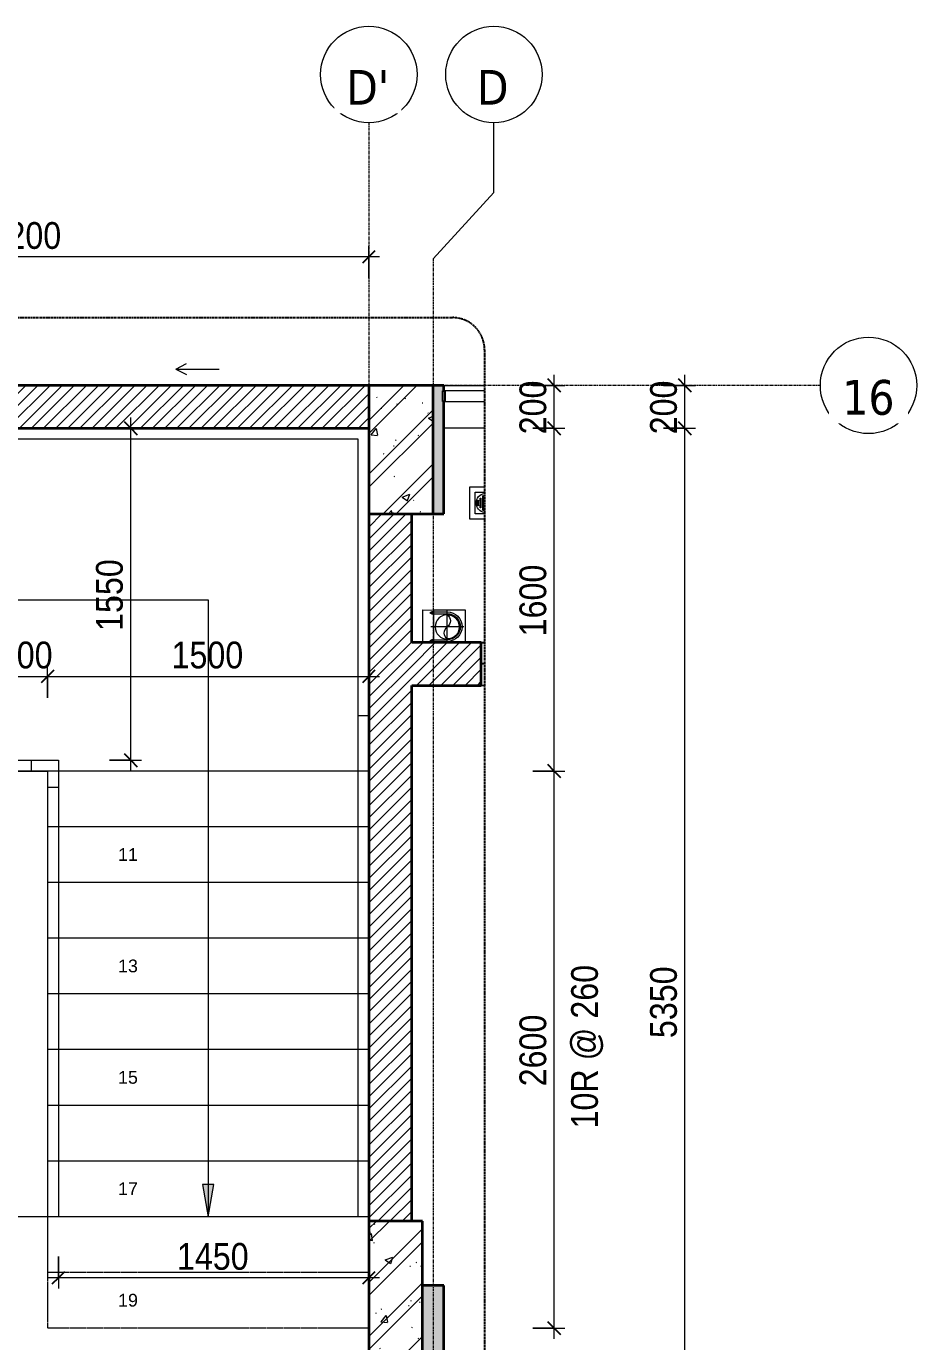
# Model space of a CAD drawing. Header units: millimetres. Extents: x -38913 to 20524, y -4975 to 129755.
# Drawn here: x -18828 to -14670, y 122790 to 128928 of the extents above; entities that cross this region are included whole.
import ezdxf

# ---------------------------------------------------------------- set-up
doc = ezdxf.new("R2010")
doc.units = ezdxf.units.MM
for name, pattern in [('Dash - Tight', [4.5, 3, -1.5]), ('Grid Line', [22.225, 12.7, -3.175, 3.175, -3.175]), ('Hidden', [7.14375, 4.7625, -2.38125]), ('IMPORT-CENTER _2_', [40.64, 25.4, -5.08, 5.08, -5.08]), ('Overhead', [3.96875, 2.38125, -1.5875])]:
    doc.linetypes.add(name, pattern=pattern)
for name, color, linetype, lineweight in [('0-3', 10, 'Continuous', 5), ('A-ANNO-DIMS', 211, 'Continuous', 9), ('A-ANNO-DIMS-50', 211, 'Continuous', 9), ('A-DETL-GENF-1', 92, 'Dash - Tight', 18), ('A-DETL-GENF-2', 254, 'Continuous', 18), ('A-DETL-GENF-3', 92, 'Hidden', 25), ('A-DETL-MEDM', 33, 'Continuous', 35), ('A-DOOR', 31, 'Continuous', 18), ('A-DOOR-FRAM', 31, 'Continuous', 25), ('A-FLOR-1', 250, 'Continuous', 18), ('A-FLOR-HRAL', 11, 'Continuous', 18), ('A-FLOR-HRAL-1', 11, 'Continuous', 25), ('A-GLAZ', 151, 'Continuous', 18), ('A-GLAZ-1', 151, 'Continuous', 25), ('A-WALL', 113, 'Continuous', 18), ('A-WALL-1', 113, 'Continuous', 35), ('A-WALL-PATT-1', 111, 'Continuous', 18), ('G-IMPT', 8, 'Continuous', 18), ('G-IMPT-3', 8, 'IMPORT-CENTER _2_', 18), ('M-EQPM', 50, 'Continuous', 18), ('S-COLS-1', 9, 'Continuous', 5), ('S-COLS-2', 7, 'Continuous', 35), ('S-GRID', 1, 'Continuous', 9), ('S-GRID-1', 1, 'Grid Line', 9), ('S-GRID-IDEN', 1, 'Continuous', 9), ('S-STRS', 31, 'Continuous', 18), ('S-STRS-ANNO', 31, 'Continuous', 18), ('S-STRS-MBND', 31, 'Overhead', 18)]:
    doc.layers.add(name, color=color, linetype=linetype, lineweight=lineweight)
doc.styles.add('Arial_1', font='arial.ttf', dxfattribs={"height": 59.53})
doc.styles.add('Tahoma_B', font='tahomabd.ttf', dxfattribs={"height": 162.5})
doc.styles.add('UTM Avo', font='', dxfattribs={"width": 0.9, "height": 125})
doc.styles.get('UTM Avo').set_extended_font_data('UTM Avo')
doc.dimstyles.new('1_Dim_chi_tiet_2_5', dxfattribs={"dimscale": 304.8, "dimtxt": 124.912619, "dimasz": 0.19685, "dimexe": 0.164042, "dimexo": 0.0625, "dimgap": 0.016404, "dimtad": 1, "dimdec": 0, "dimrnd": 5, "dimzin": 0, "dimdsep": 46, "dimtxsty": 'UTM Avo', "dimblk1": 'OBLIQUE', "dimblk2": 'OBLIQUE', "dimsah": 1, "dimcen": 0.09, "dimdle": 0.164042, "dimazin": 0, "dimtfac": 1, "dimtdec": 4, "dimtix": 1, "dimtmove": 0, "dimatfit": 3, "dimfxl": 0.328084, "dimfxlon": 1, "dimtvp": 1, "dimtolj": 1, "dimtzin": 0, "dimarcsym": 2})
pattern_1 = [(45, (16608.726, 0), (-28.284271, 28.284271), [])]

# ---------------------------------------------------------------- blocks, each defined once
blk = doc.blocks.new('NCV_TKTC_KET CAU_rvt-3-TKCS_THANG BỘ TB4 - MẶT BẰNG TẦNG 8')
at = {"layer": 'S-COLS-1'}
for points in [[(-33486.9, 126652.6), (-33486.9, 127177.6), (-33491.9, 127177.6), (-33491.9, 127227.6), (-33486.9, 127227.6), (-33486.9, 127252.6), (-33536.9, 127252.4), (-33536.9, 126652.6), (-33491.9, 126652.6)], [(-33586.9, 122052.6), (-33486.9, 122052.6), (-33486.9, 123052.6), (-33586.9, 123052.6), (-33586.9, 122052.6), (-33836.9, 122052.6)]]:
    blk.add_hatch(color=256, dxfattribs=at).paths.add_polyline_path(points)
at = {"layer": 'A-FLOR-1'}
for p, q in [((-35336.5, 123372.6), (-35535.6, 123372.6)), ((-33887.3, 123372.6), (-35286.5, 123372.6))]:
    blk.add_line(p, q, dxfattribs=at)
at = {"layer": 'S-COLS-2'}
for p, q in [((-33486.9, 127252.6), (-33836.9, 127252.6)), ((-33486.9, 127227.6), (-33486.9, 127252.6)), ((-33486.9, 126652.6), (-33486.9, 127177.6)), ((-33536.9, 126652.6), (-33486.9, 126652.6)), ((-33486.9, 123052.6), (-33586.9, 123052.6)), ((-33486.9, 122052.6), (-33486.9, 123052.6))]:
    blk.add_line(p, q, dxfattribs=at)
blk = doc.blocks.new('NCV_TKTC_TANG 6 - 8_rvt-8-TKCS_THANG BỘ TB4 - MẶT BẰNG TẦNG 8')
at = {"layer": 'A-FLOR-1'}
for p, q in [((-33296.5, 125852.6), (-33312.4, 125852.6)), ((-33312.4, 125852.6), (-33296.5, 125852.6))]:
    blk.add_line(p, q, dxfattribs=at)
blk = doc.blocks.new('Top Rail Type - Top Rail_Internal_-953867-TKCS_THANG BỘ TB4 - MẶT BẰNG TẦNG 8')
at = {"layer": 'A-FLOR-HRAL'}
for p, q in [((124323, 37035.2), (125452.6, 37035.2)), ((125452.6, 36985.2), (125452.6, 37035.2)), ((125452.6, 37035.2), (127052.2, 37035.2)), ((127052.2, 37035.2), (127052.2, 33837.3)), ((125452.6, 36985.2), (124346.3, 36985.2)), ((127002.2, 36985.2), (125452.6, 36985.2)), ((127002.2, 33887.3), (127002.2, 36985.2)), ((123372.6, 33837.3), (123372.6, 33887.3)), ((123372.6, 33887.3), (125452.6, 33887.3)), ((125452.6, 33887.3), (125712.6, 33887.3)), ((125712.6, 33887.3), (127002.2, 33887.3)), ((125712.6, 33887.3), (125712.6, 33837.3)), ((125452.6, 33837.3), (123372.6, 33837.3)), ((125712.6, 33837.3), (125452.6, 33837.3)), ((127052.2, 33837.3), (125712.6, 33837.3))]:
    blk.add_line(p, q, dxfattribs=at)
blk = doc.blocks.new('Top Rail Type - Top Rail_Internal_-953883-TKCS_THANG BỘ TB4 - MẶT BẰNG TẦNG 8')
at = {"layer": 'A-FLOR-HRAL'}
for p, q in [((124998.8, 35586), (125378, 35586)), ((125378, 35536), (125378, 35586)), ((125378, 35586), (125503, 35586)), ((125503, 35586), (125503, 35461)), ((125378, 35536), (125022.1, 35536)), ((125453, 35536), (125378, 35536)), ((125453, 35461), (125453, 35536)), ((125453, 35411.5), (125453, 35461)), ((125503, 35461), (125503, 35411.5)), ((125453, 35411.5), (125503, 35411.5)), ((125453, 35336.5), (125453, 35411.5)), ((125503, 35411.5), (125503, 35286.5)), ((123372.6, 35286.5), (123372.6, 35336.5)), ((123372.6, 35336.5), (125378, 35336.5)), ((125378, 35336.5), (125453, 35336.5)), ((125378, 35336.5), (125378, 35286.5)), ((125378, 35286.5), (123372.6, 35286.5)), ((125503, 35286.5), (125378, 35286.5))]:
    blk.add_line(p, q, dxfattribs=at)
blk = doc.blocks.new('TKTC_XREF_251221_MB TANG 2-7 - TKTC_XREF_260130_MB TANG 2-5_dwg_$cc-4746805-TKCS_THANG BỘ TB4 - MẶT BẰNG TẦNG 8')
at = {"layer": 'G-IMPT-3'}
for p, q in [((0, -0.64), (0, 0.673)), ((-0.673, 0), (0.673, 0))]:
    blk.add_line(p, q, dxfattribs=at)
at = {"layer": 'M-EQPM'}
blk.add_circle((0, 0), 0.5, dxfattribs=at)
for centre, radius, start, end in [((0, 0), 0.5, 90, 270), ((0.188, 0.25), 0.313, 126.8699, 233.1301), ((-0.188, -0.25), 0.313, 306.8699, 53.1301)]:
    blk.add_arc(centre, radius, start, end, dxfattribs=at)
blk = doc.blocks.new('TKTC_XREF_251221_MB TANG 2-7 - TKTC_XREF_260130_MB TANG 2-5_dwg_CUM U_DN100-4746799-TKCS_THANG BỘ TB4 - MẶT BẰNG TẦNG 8')
at = {"layer": 'G-IMPT'}
blk.add_hatch(color=256, dxfattribs=at).paths.add_polyline_path([(0, 61), (15.8, 58.9), (30.5, 52.8), (43.1, 43.1), (52.8, 30.5), (58.9, 15.8), (61, 0), (58.9, -15.8), (52.8, -30.5), (43.1, -43.1), (30.5, -52.8), (15.8, -58.9), (0, -61), (0, -57), (14.8, -55.1), (28.5, -49.4), (40.3, -40.3), (49.4, -28.5), (55.1, -14.8), (57, 0), (55.1, 14.8), (49.4, 28.5), (40.3, 40.3), (28.5, 49.4), (14.8, 55.1), (0, 57)])
for p, q in [((-79.1, 66.6), (-79.1, 63.4)), ((-76.6, 66.6), (-76.6, 63.4)), ((-74.6, 66.6), (-74.6, 63.4)), ((-72.7, 69.3), (-72.7, 60.7)), ((-66.9, 67.9), (-71.7, 67.9)), ((-66.9, 62.1), (-71.7, 62.1)), ((-65, 69), (0, 69)), ((-72.7, -60.7), (-72.7, -69.3)), ((-79.1, -63.4), (-79.1, -66.6)), ((-76.6, -63.4), (-76.6, -66.6)), ((-74.6, -63.4), (-74.6, -66.6)), ((-66.9, -62.1), (-71.7, -62.1)), ((-66.9, -67.9), (-71.7, -67.9)), ((-65, -69), (0, -69))]:
    blk.add_line(p, q, dxfattribs=at)
at = {"layer": 'G-IMPT', "flags": 128}
for points in [[(-72.7, 67.6), (-78.1, 67.6), (-78.1, 62.4), (-72.7, 62.4)], [(-71.7, 59.2), (-66.9, 59.2), (-66.9, 70.8), (-71.7, 70.8)], [(-66.9, 70.8), (-66.9, 72.7), (-65, 72.7), (-65, 57.3), (-66.9, 57.3), (-66.9, 59.2)], [(-65, 61), (0, 61), (0, 57)], [(-71.7, -70.8), (-66.9, -70.8), (-66.9, -59.2), (-71.7, -59.2)], [(-66.9, -59.2), (-66.9, -57.3), (-65, -57.3), (-65, -72.7), (-66.9, -72.7), (-66.9, -70.8)], [(-65, -61), (0, -61), (0, -57)], [(-72.7, -62.4), (-78.1, -62.4), (-78.1, -67.6), (-72.7, -67.6)]]:
    blk.add_lwpolyline(points, dxfattribs=at)
at = {"layer": 'G-IMPT'}
for centre, radius, start, end in [((-78.1, 66.6), 0.96, 90, 180), ((-78.1, 63.4), 0.96, 180, 270), ((-71.1, 69.3), 1.56, 112.61986, 247.38014), ((-67.9, 65), 4.8, 143.1301, 216.8699), ((-71.1, 60.7), 1.56, 112.61986, 247.38014), ((0, 0), 69, 270, 90), ((0, 0), 61, 270, 90), ((0, 0), 57, 270, 90), ((-71.1, -60.7), 1.56, 112.61986, 247.38014), ((-78.1, -63.4), 0.96, 90, 180), ((-78.1, -66.6), 0.96, 180, 270), ((-67.9, -65), 4.8, 143.1301, 216.8699), ((-71.1, -69.3), 1.56, 112.61986, 247.38014)]:
    blk.add_arc(centre, radius, start, end, dxfattribs=at)
blk = doc.blocks.new('TKTC_XREF_251221_MB TANG 2-7 - TKTC_XREF_260130_MB TANG 2-5_dwg_THU NUOC - THU NUOC-444531-TKCS_MB TẦNG 1-4746810-TKCS_THANG BỘ TB4 - MẶT BẰNG TẦNG 8')
at = {"layer": 'G-IMPT'}
for p, q in [((-23.3, 10.8), (40.9, 10.8)), ((40.9, 4.8), (-23.3, 4.8)), ((-11, 23.3), (28.5, 23.3)), ((28.5, 17.3), (-11, 17.3)), ((-1.1, 35.6), (18.5, 35.6)), ((18.5, 29.6), (-1.1, 29.6))]:
    blk.add_line(p, q, dxfattribs=at)
at = {"layer": 'G-IMPT', "flags": 128}
for points in [[(83.7, 1.4), (83.7, 70.6), (-66.3, 70.6), (-66.3, 1.4)], [(58.7, 1.4), (58.7, 45.6), (-41.3, 45.6), (-41.3, 1.4)]]:
    blk.add_lwpolyline(points, dxfattribs=at)
at = {"layer": 'G-IMPT'}
for centre, radius, start, end in [((8.7, -4.4), 45, 7.80576, 172.19424), ((8.7, -4.4), 45, 7.80576, 172.19424), ((-23.3, 7.8), 3, 90, 270), ((-11, 20.3), 3, 90, 270), ((-1.1, 32.6), 3, 90, 270), ((18.5, 32.6), 3, 270, 90), ((28.5, 20.3), 3, 270, 90), ((40.9, 7.8), 3, 270, 90)]:
    blk.add_arc(centre, radius, start, end, dxfattribs=at)
blk = doc.blocks.new('TKTC_XREF_251221_MB TANG 2-7 - TKTC_XREF_260130_MB TANG 2-5_dwg_$cc-V12-TKCS_THANG BỘ TB4 - MẶT BẰNG TẦNG 8')
at = {"layer": 'G-IMPT-3'}
for p, q in [((0, -0.673), (0, 0.673)), ((-0.673, 0), (0.673, 0))]:
    blk.add_line(p, q, dxfattribs=at)
at = {"layer": 'M-EQPM'}
blk.add_circle((0, 0), 0.5, dxfattribs=at)
for centre, radius, start, end in [((0, 0), 0.5, 90, 270), ((0.188, 0.25), 0.313, 126.8699, 233.1301), ((-0.188, -0.25), 0.313, 306.8699, 53.1301)]:
    blk.add_arc(centre, radius, start, end, dxfattribs=at)
blk = doc.blocks.new('TKTC_XREF_251221_MB TANG 2-7 - TKTC_XREF_260130_MB TANG 2-5_dwg_THU NUOC - THU NUOC-444531-TKCS_MB TẦNG 1-V13-TKCS_THANG BỘ TB4 - MẶT BẰNG TẦNG 8')
at = {"layer": 'G-IMPT'}
for p, q in [((58.7, -54.4), (58.7, -51.2)), ((83.7, -79.4), (83.7, -51.2))]:
    blk.add_line(p, q, dxfattribs=at)
at = {"layer": 'G-IMPT', "flags": 128}
for points in [[(-66.3, -51.2), (-66.3, -79.4), (83.7, -79.4)], [(-41.3, -51.2), (-41.3, -54.4), (58.7, -54.4)]]:
    blk.add_lwpolyline(points, dxfattribs=at)
blk = doc.blocks.new('TKTC_XREF_251221_MB TANG 2-7 - TKTC_XREF_251221_MB TANG 2-7-2039446-TKCS_THANG BỘ TB4 - MẶT BẰNG TẦNG 8')
at = {"layer": 'M-EQPM'}
for p, q in [((92401.1, 20222.9), (92401.1, 20073.3)), ((92551.5, 20222.9), (92401.1, 20222.9)), ((92551.5, 20073.3), (92551.5, 20222.9)), ((92400.9, 20023.4), (92401.3, 20073.1)), ((92551.4, 20023.4), (92400.9, 20023.4)), ((92401.1, 20073.3), (92551.5, 20073.3)), ((92401.3, 20073.1), (92551.7, 20073.1)), ((92551.7, 20073.1), (92551.4, 20023.4)), ((92401, 16298.6), (92401.4, 16348.4)), ((92401.4, 16348.4), (92551.8, 16348.4)), ((92551.8, 16348.4), (92551.5, 16298.6)), ((92551.5, 16298.6), (92401, 16298.6)), ((92551.6, 16298.5), (92401.3, 16298.5)), ((92401.3, 16298.5), (92401.3, 16148.8)), ((92551.6, 16148.8), (92551.6, 16298.5)), ((92401.3, 16148.8), (92551.6, 16148.8))]:
    blk.add_line(p, q, dxfattribs=at)
at = {"extrusion": (0, 0, -1), "zscale": -1}
for name, p in [('TKTC_XREF_251221_MB TANG 2-7 - TKTC_XREF_260130_MB TANG 2-5_dwg_THU NUOC - THU NUOC-444531-TKCS_MB TẦNG 1-V13-TKCS_THANG BỘ TB4 - MẶT BẰNG TẦNG 8', (-93059.8, 20351.2)), ('TKTC_XREF_251221_MB TANG 2-7 - TKTC_XREF_260130_MB TANG 2-5_dwg_THU NUOC - THU NUOC-444531-TKCS_MB TẦNG 1-4746810-TKCS_THANG BỘ TB4 - MẶT BẰNG TẦNG 8', (-93059.9, 16058.1))]:
    blk.add_blockref(name, p, dxfattribs=at)
at = {"extrusion": (0, 0, -1)}
for name, p, xscale, yscale, zscale, rotation in [('TKTC_XREF_251221_MB TANG 2-7 - TKTC_XREF_260130_MB TANG 2-5_dwg_$cc-V12-TKCS_THANG BỘ TB4 - MẶT BẰNG TẦNG 8', (-92479.9, 20138.2), 113.7150000000073, 113.7150000000073, -113.7150000000073, 269.9990086637467), ('TKTC_XREF_251221_MB TANG 2-7 - TKTC_XREF_260130_MB TANG 2-5_dwg_CUM U_DN100-4746799-TKCS_THANG BỘ TB4 - MẶT BẰNG TẦNG 8', (-92479.1, 20138.2), 0.9975000000000006, 0.9975000000000006, -0.9975000000000006, 90.00099133829468), ('TKTC_XREF_251221_MB TANG 2-7 - TKTC_XREF_260130_MB TANG 2-5_dwg_$cc-4746805-TKCS_THANG BỘ TB4 - MẶT BẰNG TẦNG 8', (-92472.8, 16233.6), 113.7150000000073, 113.7150000000073, -113.7150000000073, 89.99900866374671), ('TKTC_XREF_251221_MB TANG 2-7 - TKTC_XREF_260130_MB TANG 2-5_dwg_CUM U_DN100-4746799-TKCS_THANG BỘ TB4 - MẶT BẰNG TẦNG 8', (-92473.7, 16233.6), 0.9975000000000006, 0.9975000000000006, -0.9975000000000006, 270.0009913382947)]:
    blk.add_blockref(name, p, dxfattribs=dict(at, xscale=xscale, yscale=yscale, zscale=zscale, rotation=rotation))
blk = doc.blocks.new('1_FAMILY RVT - W01-WxH 1000x3200-3536800-TKCS_THANG BỘ TB4 - MẶT BẰNG TẦNG 8')
at = {"layer": 'A-GLAZ'}
for p, q in [((698.4, 172.4), (749.2, 197.8)), ((698.4, 172.4), (749.2, 147)), ((698.4, 172.4), (901.6, 172.4)), ((-1595, 96.2), (-1599.6, 96.2)), ((-1599.6, -103.8), (-1595, -103.8))]:
    blk.add_line(p, q, dxfattribs=at)
at = {"layer": 'A-GLAZ-1'}
for p, q in [((-1599.6, 96.2), (-1595, 96.2)), ((-1599.6, 7.3), (-1595, 7.3))]:
    blk.add_line(p, q, dxfattribs=at)
blk = doc.blocks.new('Railing - 50 x 10mm-1251311-TKCS_THANG BỘ TB4 - MẶT BẰNG TẦNG 8')
at = {"layer": 'A-FLOR-HRAL-1'}
for p, q in [((25, 5), (-25, 5)), ((-25, 5), (-25, -5)), ((25, -5), (25, 5)), ((-25, -5), (25, -5))]:
    blk.add_line(p, q, dxfattribs=at)
blk = doc.blocks.new('Railing - Railing-3828671-TKCS_THANG BỘ TB4 - MẶT BẰNG TẦNG 8')
at = {"layer": 'A-FLOR-HRAL'}
for p, q in [((127177.6, 33481.9), (127177.6, 33296.5)), ((127227.6, 33296.5), (127227.6, 33481.9))]:
    blk.add_line(p, q, dxfattribs=at)
at = {"extrusion": (0, 0, -1), "zscale": -1}
blk.add_blockref('Railing - 50 x 10mm-1251311-TKCS_THANG BỘ TB4 - MẶT BẰNG TẦNG 8', (-127202.6, 33486.9), dxfattribs=at)
blk = doc.blocks.new('DEG_02-DEG_03 - DEG_02-2500x2400mm-CỬA ĐI 02 CÁNH TRƯỢT-841416-TKCS_THANG BỘ TB4 - MẶT BẰNG TẦNG 8')
at = {"layer": 'A-DOOR-FRAM'}
for p, q in [((1234.1, 0), (1250, 0)), ((1250, 0), (1250, -100)), ((1250, -100), (1234.1, -100))]:
    blk.add_line(p, q, dxfattribs=at)
blk = doc.blocks.new('BORDER VIEW - BORDER VIEW-1921838-TKCS_THANG BỘ TB4 - MẶT BẰNG TẦNG 8')
at = {"layer": 'A-DETL-GENF-3'}
for p, q in [((150, 7166.4), (4090.4, 7166.4)), ((4240.4, 7016.4), (4240.4, 150))]:
    blk.add_line(p, q, dxfattribs=at)
blk.add_arc((4090.4, 7016.4), 150, 0, 90, dxfattribs=at)
blk = doc.blocks.new('Grid - M_Grid Head - Circle-353313-TKCS_THANG BỘ TB4 - MẶT BẰNG TẦNG 8')
at = {"layer": 'S-GRID-IDEN'}
blk.add_circle((0, 0), 4.5, dxfattribs=at)
blk = doc.blocks.new('DIMBLOCK63-TKCS_THANG BỘ TB4 - MẶT BẰNG TẦNG 8')
at = {"layer": 'A-ANNO-DIMS-50', "lineweight": 25}
for p, q in [((-16362.5, 125452.6), (-16392.5, 125482.6)), ((-16362.5, 125452.6), (-16332.5, 125422.6)), ((-16362.5, 122852.6), (-16392.5, 122882.6)), ((-16362.5, 122852.6), (-16332.5, 122822.6))]:
    blk.add_line(p, q, dxfattribs=at)
at = {"layer": 'A-ANNO-DIMS-50'}
for p, q in [((-16462.5, 125452.6), (-16312.5, 125452.6)), ((-16362.5, 125452.6), (-16462.5, 125452.6)), ((-16362.5, 122802.6), (-16362.5, 125452.6)), ((-16462.5, 122852.6), (-16312.5, 122852.6)), ((-16362.5, 122852.6), (-16462.5, 122852.6))]:
    blk.add_line(p, q, dxfattribs=at)
at = {"layer": 'A-ANNO-DIMS-50', "color": 0, "char_height": 125, "attachment_point": 1, "rotation": 90, "line_spacing_factor": 1.110334, "style": 'UTM Avo'}
for s, insert, width in [('10R @ 260', (-16283.6, 123784.8), 882.716), ('2600', (-16524.9, 123981.4), 410.824)]:
    blk.add_mtext(s, dxfattribs=dict(at, insert=insert, width=width))
blk = doc.blocks.new('_Oblique')
at = {"color": 0, "linetype": 'ByBlock', "lineweight": -2}
blk.add_line((-0.5, -0.5), (0.5, 0.5), dxfattribs=at)
blk = doc.blocks.new('DIMBLOCK64-TKCS_THANG BỘ TB4 - MẶT BẰNG TẦNG 8')
at = {"layer": 'A-ANNO-DIMS-50', "lineweight": 25}
for p, q in [((-16362.5, 127052.6), (-16392.5, 127082.6)), ((-16362.5, 127052.6), (-16332.5, 127022.6)), ((-16362.5, 125452.6), (-16392.5, 125482.6)), ((-16362.5, 125452.6), (-16332.5, 125422.6))]:
    blk.add_line(p, q, dxfattribs=at)
at = {"layer": 'A-ANNO-DIMS-50'}
for p, q in [((-16462.5, 127052.6), (-16312.5, 127052.6)), ((-16362.5, 127052.6), (-16462.5, 127052.6)), ((-16362.5, 125452.6), (-16362.5, 127052.6)), ((-16462.5, 125452.6), (-16312.5, 125452.6)), ((-16362.5, 125452.6), (-16462.5, 125452.6))]:
    blk.add_line(p, q, dxfattribs=at)
at = {"layer": 'A-ANNO-DIMS-50', "color": 0, "insert": (-16524.9, 126081.4), "char_height": 125, "width": 410.824, "attachment_point": 1, "rotation": 90, "line_spacing_factor": 1.110334, "style": 'UTM Avo'}
blk.add_mtext('1600', dxfattribs=at)
blk = doc.blocks.new('DIMBLOCK65-TKCS_THANG BỘ TB4 - MẶT BẰNG TẦNG 8')
at = {"layer": 'A-ANNO-DIMS-50', "lineweight": 25}
for p, q in [((-16362.5, 127252.6), (-16392.5, 127282.6)), ((-16362.5, 127252.6), (-16332.5, 127222.6)), ((-16362.5, 127052.6), (-16392.5, 127082.6)), ((-16362.5, 127052.6), (-16332.5, 127022.6))]:
    blk.add_line(p, q, dxfattribs=at)
at = {"layer": 'A-ANNO-DIMS-50'}
for p, q in [((-16362.5, 127052.6), (-16362.5, 127302.6)), ((-16462.5, 127252.6), (-16312.5, 127252.6)), ((-16362.5, 127252.6), (-16462.5, 127252.6)), ((-16462.5, 127052.6), (-16312.5, 127052.6)), ((-16362.5, 127052.6), (-16462.5, 127052.6))]:
    blk.add_line(p, q, dxfattribs=at)
at = {"layer": 'A-ANNO-DIMS-50', "color": 0, "insert": (-16524.9, 127024.2), "char_height": 125, "width": 308.118, "attachment_point": 1, "rotation": 90, "line_spacing_factor": 1.110334, "style": 'UTM Avo'}
blk.add_mtext('200', dxfattribs=at)
blk = doc.blocks.new('DIMBLOCK66-TKCS_THANG BỘ TB4 - MẶT BẰNG TẦNG 8')
at = {"layer": 'A-ANNO-DIMS-50'}
for p, q in [((-20428.2, 127752.3), (-20428.2, 127902.3)), ((-17228.2, 127752.3), (-17228.2, 127902.3)), ((-17178.2, 127852.3), (-20478.2, 127852.3)), ((-20428.2, 127852.3), (-20428.2, 127752.3)), ((-17228.2, 127852.3), (-17228.2, 127752.3))]:
    blk.add_line(p, q, dxfattribs=at)
at = {"layer": 'A-ANNO-DIMS-50', "lineweight": 25}
for p, q in [((-20428.2, 127852.3), (-20398.2, 127882.3)), ((-17228.2, 127852.3), (-17198.2, 127882.3)), ((-20428.2, 127852.3), (-20458.2, 127822.3)), ((-17228.2, 127852.3), (-17258.2, 127822.3))]:
    blk.add_line(p, q, dxfattribs=at)
at = {"layer": 'A-ANNO-DIMS-50', "color": 0, "insert": (-18999.4, 128014.7), "char_height": 125, "width": 410.824, "attachment_point": 1, "line_spacing_factor": 1.110334, "style": 'UTM Avo'}
blk.add_mtext('3200', dxfattribs=at)
blk = doc.blocks.new('DIMBLOCK69-TKCS_THANG BỘ TB4 - MẶT BẰNG TẦNG 8')
at = {"layer": 'A-ANNO-DIMS-50'}
for p, q in [((-18927.3, 125794.6), (-18927.3, 125944.6)), ((-18728.2, 125794.6), (-18728.2, 125944.6)), ((-18927.3, 125894.6), (-18728.2, 125894.6)), ((-18927.3, 125894.6), (-18927.3, 125794.6)), ((-18728.2, 125894.6), (-18728.2, 125794.6))]:
    blk.add_line(p, q, dxfattribs=at)
at = {"layer": 'A-ANNO-DIMS-50', "lineweight": 25}
for p, q in [((-18927.3, 125894.6), (-18897.3, 125924.6)), ((-18728.2, 125894.6), (-18698.2, 125924.6)), ((-18927.3, 125894.6), (-18957.3, 125864.6)), ((-18728.2, 125894.6), (-18758.2, 125864.6))]:
    blk.add_line(p, q, dxfattribs=at)
at = {"layer": 'A-ANNO-DIMS-50', "color": 0, "insert": (-18956.1, 126056.9), "char_height": 125, "width": 308.118, "attachment_point": 1, "line_spacing_factor": 1.110334, "style": 'UTM Avo'}
blk.add_mtext('200', dxfattribs=at)
blk = doc.blocks.new('DIMBLOCK70-TKCS_THANG BỘ TB4 - MẶT BẰNG TẦNG 8')
at = {"layer": 'A-ANNO-DIMS-50'}
for p, q in [((-17228.2, 125994.6), (-17228.2, 125844.6)), ((-17228.2, 125894.6), (-17228.2, 125994.6)), ((-18728.2, 125794.6), (-18728.2, 125944.6)), ((-18728.2, 125894.6), (-17178.2, 125894.6)), ((-18728.2, 125894.6), (-18728.2, 125794.6))]:
    blk.add_line(p, q, dxfattribs=at)
at = {"layer": 'A-ANNO-DIMS-50', "lineweight": 25}
for p, q in [((-18728.2, 125894.6), (-18698.2, 125924.6)), ((-17228.2, 125894.6), (-17198.2, 125924.6)), ((-18728.2, 125894.6), (-18758.2, 125864.6)), ((-17228.2, 125894.6), (-17258.2, 125864.6))]:
    blk.add_line(p, q, dxfattribs=at)
at = {"layer": 'A-ANNO-DIMS-50', "color": 0, "insert": (-18149.4, 126056.9), "char_height": 125, "width": 410.824, "attachment_point": 1, "line_spacing_factor": 1.110334, "style": 'UTM Avo'}
blk.add_mtext('1500', dxfattribs=at)
blk = doc.blocks.new('DIMBLOCK74-TKCS_THANG BỘ TB4 - MẶT BẰNG TẦNG 8')
at = {"layer": 'A-ANNO-DIMS-50', "lineweight": 25}
for p, q in [((-15752.6, 127052.6), (-15782.6, 127082.6)), ((-15752.6, 127052.6), (-15722.6, 127022.6)), ((-15752.6, 121702.6), (-15782.6, 121732.6)), ((-15752.6, 121702.6), (-15722.6, 121672.6))]:
    blk.add_line(p, q, dxfattribs=at)
at = {"layer": 'A-ANNO-DIMS-50'}
for p, q in [((-15852.6, 127052.6), (-15702.6, 127052.6)), ((-15752.6, 127052.6), (-15852.6, 127052.6)), ((-15752.6, 121652.6), (-15752.6, 127052.6)), ((-15852.6, 121702.6), (-15702.6, 121702.6)), ((-15752.6, 121702.6), (-15852.6, 121702.6))]:
    blk.add_line(p, q, dxfattribs=at)
at = {"layer": 'A-ANNO-DIMS-50', "color": 0, "insert": (-15914.9, 124206.4), "char_height": 125, "width": 410.824, "attachment_point": 1, "rotation": 90, "line_spacing_factor": 1.110334, "style": 'UTM Avo'}
blk.add_mtext('5350', dxfattribs=at)
blk = doc.blocks.new('DIMBLOCK75-TKCS_THANG BỘ TB4 - MẶT BẰNG TẦNG 8')
at = {"layer": 'A-ANNO-DIMS-50', "lineweight": 25}
for p, q in [((-15752.6, 127252.6), (-15782.6, 127282.6)), ((-15752.6, 127252.6), (-15722.6, 127222.6)), ((-15752.6, 127052.6), (-15782.6, 127082.6)), ((-15752.6, 127052.6), (-15722.6, 127022.6))]:
    blk.add_line(p, q, dxfattribs=at)
at = {"layer": 'A-ANNO-DIMS-50'}
for p, q in [((-15752.6, 127052.6), (-15752.6, 127302.6)), ((-15852.6, 127252.6), (-15702.6, 127252.6)), ((-15752.6, 127252.6), (-15852.6, 127252.6)), ((-15852.6, 127052.6), (-15702.6, 127052.6)), ((-15752.6, 127052.6), (-15852.6, 127052.6))]:
    blk.add_line(p, q, dxfattribs=at)
at = {"layer": 'A-ANNO-DIMS-50', "color": 0, "insert": (-15914.9, 127024.2), "char_height": 125, "width": 308.118, "attachment_point": 1, "rotation": 90, "line_spacing_factor": 1.110334, "style": 'UTM Avo'}
blk.add_mtext('200', dxfattribs=at)
blk = doc.blocks.new('DIMBLOCK77-TKCS_THANG BỘ TB4 - MẶT BẰNG TẦNG 8')
at = {"layer": 'A-ANNO-DIMS-50'}
for p, q in [((-18677.8, 123187.9), (-18677.8, 123037.9)), ((-18677.8, 123087.9), (-18677.8, 123187.9)), ((-17178.2, 123087.9), (-18727.8, 123087.9)), ((-17228.2, 122987.9), (-17228.2, 123137.9)), ((-17228.2, 123087.9), (-17228.2, 122987.9))]:
    blk.add_line(p, q, dxfattribs=at)
at = {"layer": 'A-ANNO-DIMS-50', "lineweight": 25}
for p, q in [((-18677.8, 123087.9), (-18707.8, 123057.9)), ((-18677.8, 123087.9), (-18647.8, 123117.9)), ((-17228.2, 123087.9), (-17258.2, 123057.9)), ((-17228.2, 123087.9), (-17198.2, 123117.9))]:
    blk.add_line(p, q, dxfattribs=at)
at = {"layer": 'A-ANNO-DIMS-50', "color": 0, "insert": (-18124.2, 123250.3), "char_height": 125, "width": 410.824, "attachment_point": 1, "line_spacing_factor": 1.110334, "style": 'UTM Avo'}
blk.add_mtext('1450', dxfattribs=at)
blk = doc.blocks.new('DIMBLOCK78-TKCS_THANG BỘ TB4 - MẶT BẰNG TẦNG 8')
at = {"layer": 'A-ANNO-DIMS-50', "lineweight": 25}
for p, q in [((-18339.8, 127052.6), (-18369.8, 127082.6)), ((-18339.8, 127052.6), (-18309.8, 127022.6)), ((-18339.8, 125503), (-18369.8, 125533)), ((-18339.8, 125503), (-18309.8, 125473))]:
    blk.add_line(p, q, dxfattribs=at)
at = {"layer": 'A-ANNO-DIMS-50'}
for p, q in [((-18339.8, 125453), (-18339.8, 127102.6)), ((-18439.8, 127052.6), (-18289.8, 127052.6)), ((-18339.8, 127052.6), (-18439.8, 127052.6)), ((-18439.8, 125503), (-18289.8, 125503)), ((-18339.8, 125503), (-18439.8, 125503))]:
    blk.add_line(p, q, dxfattribs=at)
at = {"layer": 'A-ANNO-DIMS-50', "color": 0, "insert": (-18502.2, 126106.6), "char_height": 125, "width": 410.824, "attachment_point": 1, "rotation": 90, "line_spacing_factor": 1.110334, "style": 'UTM Avo'}
blk.add_mtext('1550', dxfattribs=at)

msp = doc.modelspace()

# ---------------------------------------------------------------- hatches: boundary and pattern name
at = {"layer": 'A-DETL-GENF-2'}
h = msp.add_hatch(dxfattribs=at)
h.set_pattern_fill('FP_2', color=256, style=0, pattern_type=2)
h.set_pattern_definition([(50, (16608.73, 0), (364.3679, -31.8783), [38.1, -419.1]), (355, (16608.73, 0), (-70.4859, 382.1133), [30.48, -335.28]), (100.451, (16639.1, -2.66), (293.885, 350.2334), [32.38, -356.18]), (46.184, (16608.73, 101.6), (542.1585, -84.0858), [57.15, -628.65]), (96.636, (16653.9, 94.6), (474.805, 494.8554), [48.57, -534.27]), (351.184, (16608.7, 101.6), (474.8102, 494.85), [45.72, -502.92]), (21, (16659.53, 76.2), (303.2285, -204.53046), [38.1, -419.1]), (326, (16659.53, 76.2), (123.6039, 368.376), [30.48, -335.28]), (71.451, (16684.8, 59.16), (426.8341, 163.8427), [32.38, -356.18]), (37.5, (16608.73, 0), (6.17665, 169.11015), [3.353, -327.863, 3.353, -337.007, -336.55]), (37.5, (16608.73, 0), (6.17665, 169.11015), [-671.576, 3.353, -333.197]), (7.5, (16608.73, 0), (133.63888, 200.3615), [3.353, -190.703, 3.353, -320.243, -128.27]), (7.5, (16608.73, 0), (133.63888, 200.3615), [-517.652, 3.353, -124.917]), (327.5, (16495.44, 0), (271.18182, -11.45836), [3.353, -123.647, 3.353, -392.887, -525.78]), (327.5, (16495.44, 0), (271.18182, -11.45836), [-523.24, 3.353, -522.427]), (317.5, (16444.64, 0), (296.2585, 50.85285), [3.353, -161.747, 3.353, -259.791, -373.38]), (317.5, (16444.64, 0), (296.2585, 50.85285), [-428.244, 3.353, -370.027]), (45, (16608.73, 0), (-125.72359, 125.72359), []), (45, (16608.73, 190.5), (-125.72359, 125.72359), [])])
h.paths.add_polyline_path([(-16978.2, 122052.6), (-16978.2, 123352.6), (-17228.2, 123352.6), (-17228.2, 122052.6)])
h.paths.add_polyline_path([(-20678.2, 122052.6), (-20428.2, 122052.6), (-20428.2, 123352.6), (-20678.2, 123352.6)])
h.paths.add_polyline_path([(-17228.2, 126652.6), (-16928.2, 126652.6), (-16928.2, 127252.4), (-17228.2, 127252.4)])
h.paths.add_polyline_path([(-20728.2, 126652.6), (-20428.2, 126652.6), (-20428.2, 127252.6), (-20728.2, 127252.6)])
at = {"layer": 'A-WALL-PATT-1'}
h = msp.add_hatch(dxfattribs=at)
h.set_pattern_fill('FP_1', color=256, style=0, pattern_type=2)
h.set_pattern_definition(pattern_1)
h.paths.add_polyline_path([(-17228.2, 127052.6), (-17228.3, 127252.6), (-20423.6, 127252.6), (-20423.6, 127052.6), (-18892, 127052.6)])
h = msp.add_hatch(dxfattribs=at)
h.set_pattern_fill('FP_1', color=256, style=0, pattern_type=2)
h.set_pattern_definition(pattern_1)
h.paths.add_polyline_path([(-17206.8, 123352.6), (-17028.2, 123352.6), (-17028.2, 126652.6), (-17228.2, 126652.6), (-17228.2, 123352.6)])
h = msp.add_hatch(dxfattribs=at)
h.set_pattern_fill('FP_1', color=256, style=0, pattern_type=2)
h.set_pattern_definition(pattern_1)
h.paths.add_polyline_path([(-17028.2, 125852.6), (-16703.6, 125852.6), (-16703.6, 126052.6), (-17028.2, 126052.6)])
at = {"layer": 'S-STRS-ANNO'}
msp.add_hatch(color=256, dxfattribs=at).paths.add_polyline_path([(-17978.2, 123372.6), (-17951.8, 123522.6), (-18004.7, 123522.6)])

# ---------------------------------------------------------------- linework, layer by layer
at = {"layer": 'A-DETL-MEDM'}
for p, q in [((-16928.2, 127252.4), (-17228.2, 127252.4)), ((-17228.2, 127252.4), (-17228.2, 126652.6)), ((-16928.2, 126652.6), (-16928.2, 127252.4)), ((-17228.2, 126652.6), (-16928.2, 126652.6)), ((-16978.2, 123352.6), (-17228.2, 123352.6)), ((-17228.2, 123352.6), (-17228.2, 122052.6)), ((-16978.2, 122052.6), (-16978.2, 123352.6))]:
    msp.add_line(p, q, dxfattribs=at)
at = {"layer": 'A-WALL'}
for p, q in [((-16878.2, 127252.6), (-16687.8, 127252.6)), ((-16687.8, 127052.6), (-16878.2, 127052.6))]:
    msp.add_line(p, q, dxfattribs=at)
at = {"layer": 'A-WALL-1'}
for p, q in [((-17228.2, 127252.6), (-20423.6, 127252.6)), ((-20423.6, 127052.6), (-17228.2, 127052.6)), ((-17228.2, 126652.6), (-17228.2, 123352.6)), ((-17028.2, 126052.6), (-17028.2, 126652.6)), ((-16703.6, 126052.6), (-17028.2, 126052.6)), ((-16703.6, 125852.6), (-16703.6, 126052.6)), ((-17028.2, 123352.6), (-17028.2, 125852.6)), ((-17028.2, 125852.6), (-16703.6, 125852.6))]:
    msp.add_line(p, q, dxfattribs=at)
at = {"layer": 'S-GRID'}
for p, q in [((-16644.2, 128153.3), (-16644.2, 128478.4)), ((-16928.2, 127843.4), (-16644.2, 128153.3))]:
    msp.add_line(p, q, dxfattribs=at)
at = {"layer": 'S-GRID-1'}
for p, q in [((-17228.2, 128478.4), (-17228.2, 127228.4)), ((-16928.2, 127843.4), (-16928.2, 126593.4)), ((-16369.9, 127252.6), (-21248.4, 127252.6)), ((-17228.2, 127228.4), (-17228.2, 120229.6)), ((-15119.9, 127252.6), (-16369.9, 127252.6)), ((-16928.2, 126593.4), (-16928.2, 120864.6))]:
    msp.add_line(p, q, dxfattribs=at)
at = {"layer": 'S-STRS'}
for p, q in [((-18926.9, 125452.6), (-18728.2, 125452.6)), ((-18728.2, 125452.6), (-18728.2, 125192.6)), ((-17278.6, 125452.6), (-18677.8, 125452.6)), ((-18728.2, 125192.6), (-18728.2, 124932.6)), ((-17278.6, 125192.6), (-18677.8, 125192.6)), ((-18728.2, 124932.6), (-18728.2, 124672.6)), ((-17278.6, 124932.6), (-18677.8, 124932.6)), ((-18728.2, 124672.6), (-18728.2, 124412.6)), ((-17278.6, 124672.6), (-18677.8, 124672.6)), ((-18728.2, 124412.6), (-18728.2, 124152.6)), ((-17278.6, 124412.6), (-18677.8, 124412.6)), ((-18728.2, 124152.6), (-18728.2, 123892.6)), ((-17278.6, 124152.6), (-18677.8, 124152.6)), ((-18728.2, 123892.6), (-18728.2, 123632.6)), ((-17278.6, 123892.6), (-18677.8, 123892.6)), ((-18728.2, 123632.6), (-18728.2, 123372.6)), ((-17278.6, 123632.6), (-18677.8, 123632.6)), ((-17278.6, 123372.6), (-18677.8, 123372.6))]:
    msp.add_line(p, q, dxfattribs=at)
at = {"layer": 'S-STRS-ANNO'}
for p, q in [((-19676.9, 126252.6), (-17978.2, 126252.6)), ((-17978.2, 126252.6), (-17978.2, 125452.6)), ((-17978.2, 125452.6), (-17978.2, 125192.6)), ((-17978.2, 125192.6), (-17978.2, 124932.6)), ((-17978.2, 124932.6), (-17978.2, 124672.6)), ((-17978.2, 124672.6), (-17978.2, 124412.6)), ((-17978.2, 124412.6), (-17978.2, 124152.6)), ((-17978.2, 124152.6), (-17978.2, 123892.6)), ((-17978.2, 123892.6), (-17978.2, 123632.6)), ((-17978.2, 123632.6), (-17978.2, 123372.6)), ((-17951.8, 123522.6), (-18004.7, 123522.6)), ((-18004.7, 123522.6), (-17978.2, 123372.6)), ((-17978.2, 123372.6), (-17951.8, 123522.6))]:
    msp.add_line(p, q, dxfattribs=at)
at = {"layer": 'S-STRS-MBND'}
for p, q in [((-17228.2, 127052.6), (-20426.9, 127052.6)), ((-17228.2, 125452.6), (-17228.2, 126652.6)), ((-18926.9, 125452.6), (-18728.2, 125452.6)), ((-17228.2, 125452.6), (-18728.2, 125452.6)), ((-18728.2, 125452.6), (-18728.2, 122852.6)), ((-17228.2, 125452.6), (-17228.2, 123352.6)), ((-17228.2, 125192.6), (-18728.2, 125192.6)), ((-17228.2, 124932.6), (-18728.2, 124932.6)), ((-17228.2, 124672.6), (-18728.2, 124672.6)), ((-17228.2, 124412.6), (-18728.2, 124412.6)), ((-17228.2, 124152.6), (-18728.2, 124152.6)), ((-17228.2, 123892.6), (-18728.2, 123892.6)), ((-17228.2, 123632.6), (-18728.2, 123632.6)), ((-17228.2, 123372.6), (-18728.2, 123372.6)), ((-17228.2, 123112.6), (-18728.2, 123112.6)), ((-17228.2, 122852.6), (-18728.2, 122852.6))]:
    msp.add_line(p, q, dxfattribs=at)

# ---------------------------------------------------------------- block references
at = {"layer": '0-3'}
for name in ['NCV_TKTC_KET CAU_rvt-3-TKCS_THANG BỘ TB4 - MẶT BẰNG TẦNG 8', 'NCV_TKTC_TANG 6 - 8_rvt-8-TKCS_THANG BỘ TB4 - MẶT BẰNG TẦNG 8']:
    msp.add_blockref(name, (16608.7, 0), dxfattribs=at)
at = {"layer": 'A-DETL-GENF-1'}
msp.add_blockref('BORDER VIEW - BORDER VIEW-1921838-TKCS_THANG BỘ TB4 - MẶT BẰNG TẦNG 8', (-20928.2, 120402.6), dxfattribs=at)
at = {"layer": 'A-DOOR', "rotation": 180}
msp.add_blockref('DEG_02-DEG_03 - DEG_02-2500x2400mm-CỬA ĐI 02 CÁNH TRƯỢT-841416-TKCS_THANG BỘ TB4 - MẶT BẰNG TẦNG 8', (-15453.6, 125952.6), dxfattribs=at)
at = {"layer": 'A-FLOR-HRAL', "rotation": 89.99999999999987}
for name in ['Railing - Railing-3828671-TKCS_THANG BỘ TB4 - MẶT BẰNG TẦNG 8', 'Top Rail Type - Top Rail_Internal_-953867-TKCS_THANG BỘ TB4 - MẶT BẰNG TẦNG 8', 'Top Rail Type - Top Rail_Internal_-953883-TKCS_THANG BỘ TB4 - MẶT BẰNG TẦNG 8']:
    msp.add_blockref(name, (16608.7, 0), dxfattribs=at)
at = {"layer": 'A-GLAZ'}
msp.add_blockref('1_FAMILY RVT - W01-WxH 1000x3200-3536800-TKCS_THANG BỘ TB4 - MẶT BẰNG TẦNG 8', (-18828.6, 127156.4), dxfattribs=at)
at = {"layer": 'M-EQPM', "rotation": 89.99999999999987}
msp.add_blockref('TKTC_XREF_251221_MB TANG 2-7 - TKTC_XREF_251221_MB TANG 2-7-2039446-TKCS_THANG BỘ TB4 - MẶT BẰNG TẦNG 8', (-628.2, 33652.6), dxfattribs=at)
at = {"layer": 'S-GRID-IDEN', "xscale": 49.99999999999998, "yscale": 49.99999999999998, "zscale": 49.99999999999998}
for p, rotation in [((-17228.2, 128703.4), 180), ((-16644.2, 128703.4), 180), ((-14894.9, 127252.6), 89.99999999999987)]:
    msp.add_blockref('Grid - M_Grid Head - Circle-353313-TKCS_THANG BỘ TB4 - MẶT BẰNG TẦNG 8', p, dxfattribs=dict(at, rotation=rotation))

# ---------------------------------------------------------------- texts
at = {"layer": 'S-STRS-ANNO', "char_height": 59.53, "width": 109.886, "attachment_point": 1, "line_spacing_factor": 0.941778, "style": 'Arial_1'}
for s, insert in [('11', (-18399, 125093.1)), ('13', (-18399, 124573.1)), ('15', (-18399, 124053.1)), ('17', (-18399, 123533.1)), ('19', (-18399, 123013.1))]:
    msp.add_mtext(s, dxfattribs=dict(at, insert=insert))

# ---------------------------------------------------------------- dimensions: what is measured, and where the dimension line sits
at = {"layer": 'A-ANNO-DIMS'}
for base, p1, p2, override, picture, middle in [((-20428.2, 127852.3), (-17228.2, 127752.3), (-20428.2, 127752.3), {"dimpost": '<>', "dimfxl": 3200}, 'DIMBLOCK66-TKCS_THANG BỘ TB4 - MẶT BẰNG TẦNG 8', (-18828.2, 127922)), ((-18728.2, 125894.6), (-18927.3, 125794.6), (-18728.2, 125794.6), {"dimpost": '<>', "dimfxl": 199.04908}, 'DIMBLOCK69-TKCS_THANG BỘ TB4 - MẶT BẰNG TẦNG 8', (-18827.7, 125964.2)), ((-17228.2, 125894.6), (-18728.2, 125794.6), (-17228.2, 125994.6), {"dimpost": '<>', "dimfxl": 1513.274595}, 'DIMBLOCK70-TKCS_THANG BỘ TB4 - MẶT BẰNG TẦNG 8', (-17978.2, 125964.2)), ((-18677.8, 123087.9), (-17228.2, 122987.9), (-18677.8, 123187.9), {"dimpost": '<>', "dimfxl": 1463.331869}, 'DIMBLOCK77-TKCS_THANG BỘ TB4 - MẶT BẰNG TẦNG 8', (-17953, 123157.6))]:
    dim = msp.add_linear_dim(base=base, p1=p1, p2=p2, dimstyle='1_Dim_chi_tiet_2_5', override=override, dxfattribs=at)
    dim.commit()
    dim.dimension.update_dxf_attribs({"geometry": picture, "text_midpoint": middle})
for base, p1, p2, override, picture, middle in [((-16362.5, 127252.6), (-16462.5, 127052.6), (-16462.5, 127252.6), {"dimpost": '<>', "dimfxl": 200}, 'DIMBLOCK65-TKCS_THANG BỘ TB4 - MẶT BẰNG TẦNG 8', (-16432.2, 127152.6)), ((-15752.6, 127252.6), (-15852.6, 127052.6), (-15852.6, 127252.6), {"dimpost": '<>', "dimfxl": 200}, 'DIMBLOCK75-TKCS_THANG BỘ TB4 - MẶT BẰNG TẦNG 8', (-15822.2, 127152.6)), ((-18339.8, 127052.6), (-18439.8, 125503), (-18439.8, 127052.6), {"dimpost": '<>', "dimfxl": 1549.6}, 'DIMBLOCK78-TKCS_THANG BỘ TB4 - MẶT BẰNG TẦNG 8', (-18409.5, 126277.8)), ((-16362.5, 127052.6), (-16462.5, 125452.6), (-16462.5, 127052.6), {"dimpost": '<>', "dimfxl": 1600}, 'DIMBLOCK64-TKCS_THANG BỘ TB4 - MẶT BẰNG TẦNG 8', (-16432.2, 126252.6)), ((-15752.6, 127052.6), (-15852.6, 121702.6), (-15852.6, 127052.6), {"dimpost": '<>', "dimfxl": 5350}, 'DIMBLOCK74-TKCS_THANG BỘ TB4 - MẶT BẰNG TẦNG 8', (-15822.2, 124377.6))]:
    dim = msp.add_linear_dim(base=base, p1=p1, p2=p2, angle=90, dimstyle='1_Dim_chi_tiet_2_5', override=override, dxfattribs=at)
    dim.commit()
    dim.dimension.update_dxf_attribs({"geometry": picture, "text_midpoint": middle})
dim = msp.add_linear_dim(base=(-16362.5, 125452.6), p1=(-16462.5, 122852.6), p2=(-16462.5, 125452.6), angle=90, text='<>\\X10R @ 260', dimstyle='1_Dim_chi_tiet_2_5', override={"dimpost": '<>', "dimfxl": 2600}, dxfattribs=at)
dim.commit()
dim.dimension.update_dxf_attribs({"geometry": 'DIMBLOCK63-TKCS_THANG BỘ TB4 - MẶT BẰNG TẦNG 8', "text_midpoint": (-16362.5, 124152.6)})

# ---------------------------------------------------------------- next in the draw order: texts
at = {"layer": 'S-GRID-IDEN', "char_height": 162.5, "attachment_point": 5, "line_spacing_factor": 0.996129, "style": 'Tahoma_B', "bg_fill": 3, "box_fill_scale": 1.25, "bg_fill_color": 256, "bg_fill_true_color": 13158600, "bg_fill_transparency": 0}
for s, insert, width in [("\\pt634.99962,1269.99925,1905.0005,2540.00013,3174.99975,3809.99937,4445.00062,5080.00025,5714.99987,6349.9995,6985.00075,7620.00037,8255,8889.99962,9524.99925,10160.0005,10795.00013,11429.99975,12064.99938,12700.00063,13335.00025,13969.99988,14604.9995,15240.00075,15875.00038,16510,17144.99963,17779.99925,18415.0005,19050.00013,19684.99975,20319.99938;D'", (-17233.6, 128643.6), 231.5), ('\\pt634.99962,1269.99925,1905.0005,2540.00013,3174.99975,3809.99937,4445.00062,5080.00025,5714.99987,6349.9995,6985.00075,7620.00037,8255,8889.99962,9524.99925,10160.0005,10795.00013,11429.99975,12064.99938,12700.00063,13335.00025,13969.99988,14604.9995,15240.00075,15875.00038,16510,17144.99963,17779.99925,18415.0005,19050.00013,19684.99975,20319.99938;D', (-16649.8, 128643.6), 172), ('\\pt634.99962,1269.99925,1905.0005,2540.00013,3174.99975,3809.99937,4445.00062,5080.00025,5714.99987,6349.9995,6985.00075,7620.00037,8255,8889.99962,9524.99925,10160.0005,10795.00013,11429.99975,12064.99938,12700.00063,13335.00025,13969.99988,14604.9995,15240.00075,15875.00038,16510,17144.99963,17779.99925,18415.0005,19050.00013,19684.99975,20319.99938;16', (-14895.4, 127195.3), 288)]:
    msp.add_mtext(s, dxfattribs=dict(at, insert=insert, width=width))

doc.saveas('drawing.dxf')
